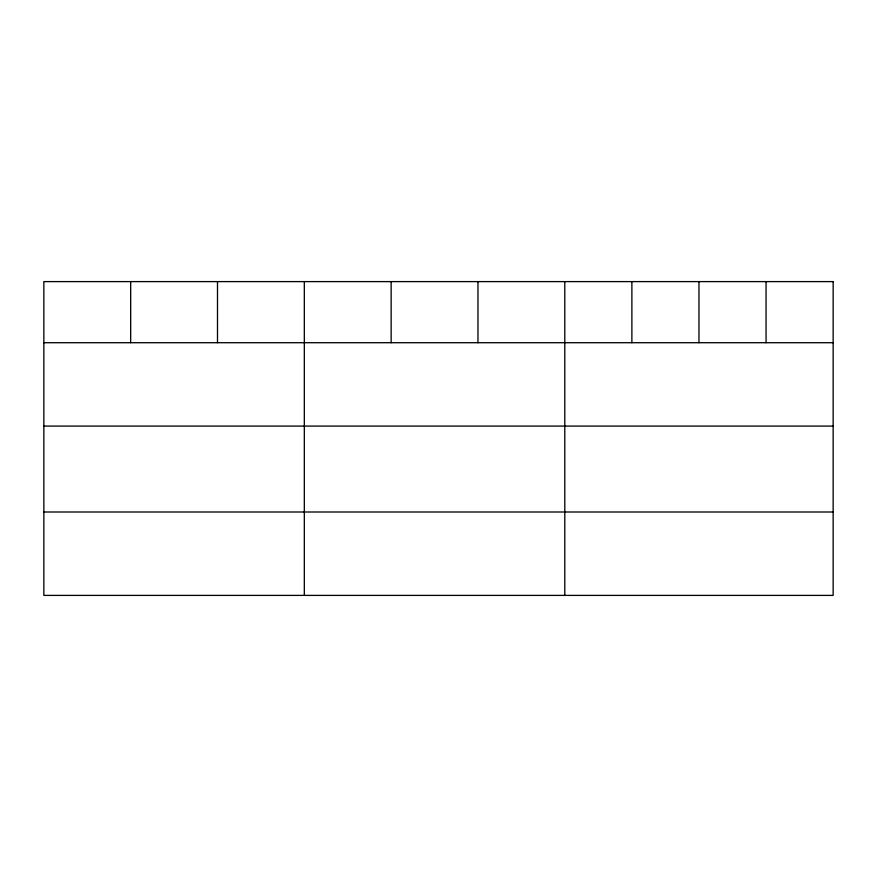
<?xml version="1.0" encoding="UTF-8"?>
<svg xmlns="http://www.w3.org/2000/svg" width="877" height="877" viewBox="0 0 877 877"><rect width="100%" height="100%" fill="white"/><g stroke="black" fill="none" stroke-linecap="round" stroke-linejoin="round"><path stroke-width="1.32" d="M43.85 342.71L833.15 342.71M43.85 426.09L833.15 426.09M43.85 512.004L833.15 512.004M766.059 281.605L766.059 342.71M698.969 281.605L698.969 342.71M631.878 281.605L631.878 342.71M564.788 281.605L564.788 595.395M477.965 281.605L477.965 342.71M391.142 281.605L391.142 342.71M304.319 281.605L304.319 595.395M217.496 281.605L217.496 342.71M130.673 281.605L130.673 342.71M833.15 281.605L43.85 281.605L43.85 595.395L833.15 595.395L833.15 281.605"/></g></svg>
